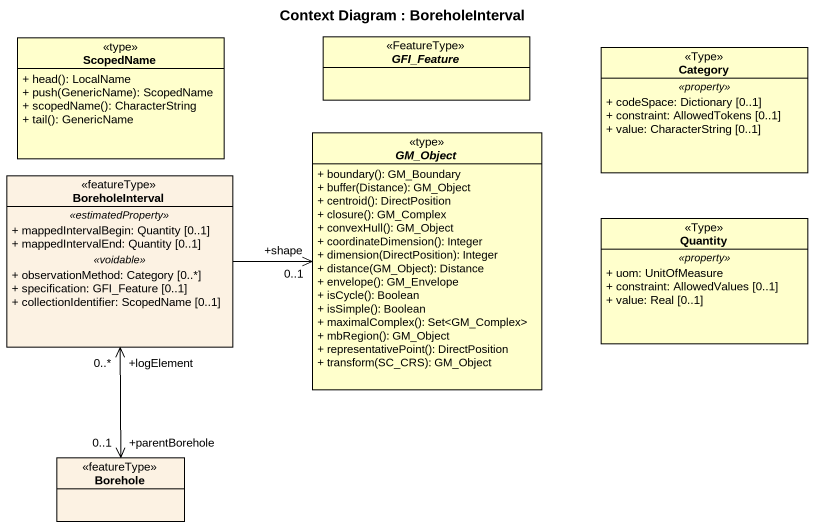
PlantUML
@startuml
title Context Diagram : BoreholeInterval
hide circle
hide empty members
skinparam classAttributeIconSize 0
class ScopedName <<type>> {
  + head(): LocalName
  + push(GenericName): ScopedName
  + scopedName(): CharacterString
  + tail(): GenericName
}
abstract class GFI_Feature <<FeatureType>>
class Category <<Type>> {
  .. <<property>> ..
  + codeSpace: Dictionary [0..1]
  + constraint: AllowedTokens [0..1]
  + value: CharacterString [0..1]
}
abstract class GM_Object <<type>> {
  + boundary(): GM_Boundary
  + buffer(Distance): GM_Object
  + centroid(): DirectPosition
  + closure(): GM_Complex
  + convexHull(): GM_Object
  + coordinateDimension(): Integer
  + dimension(DirectPosition): Integer
  + distance(GM_Object): Distance
  + envelope(): GM_Envelope
  + isCycle(): Boolean
  + isSimple(): Boolean
  + maximalComplex(): Set<GM_Complex>
  + mbRegion(): GM_Object
  + representativePoint(): DirectPosition
  + transform(SC_CRS): GM_Object
}
class BoreholeInterval <<featureType>> #FCF2E3 {
  .. <<estimatedProperty>> ..
  + mappedIntervalBegin: Quantity [0..1]
  + mappedIntervalEnd: Quantity [0..1]
  .. <<voidable>> ..
  + observationMethod: Category [0..*]
  + specification: GFI_Feature [0..1]
  + collectionIdentifier: ScopedName [0..1]
}
class Quantity <<Type>> {
  .. <<property>> ..
  + uom: UnitOfMeasure
  + constraint: AllowedValues [0..1]
  + value: Real [0..1]
}
class Borehole <<featureType>> #FCF2E3
BoreholeInterval -right-> "+shape\n0..1" GM_Object
Borehole "+parentBorehole\n0..1" <-up-> "+logElement\n0..*" BoreholeInterval
@enduml
